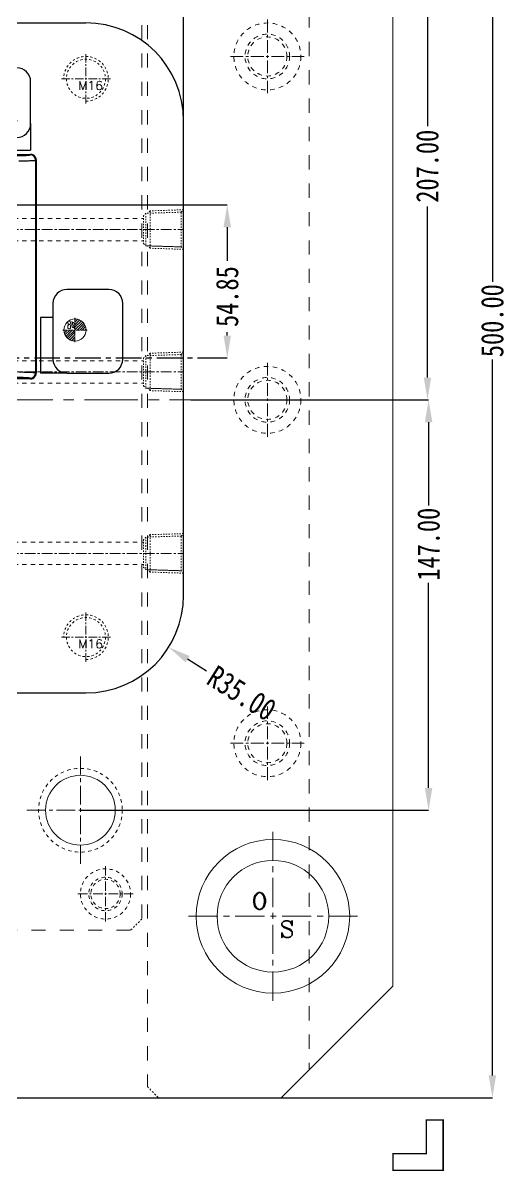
# Model space of a CAD drawing. Header units: millimetres. Extents: x 1188 to 10032, y -1727 to 798.
# Drawn here: x 1877.1 to 2050.6, y -1017.4 to -606.1 of the extents above; entities that cross this region are included whole.
import ezdxf
from ezdxf.enums import TextEntityAlignment as Align

# ---------------------------------------------------------------- set-up
doc = ezdxf.new("R2010")
doc.units = ezdxf.units.MM
doc.header["$LTSCALE"] = 16.335
doc.header["$PDMODE"] = 3
doc.header["$PDSIZE"] = 0.3125
doc.linetypes.add('CENTER', pattern=[0.6, 0.375, -0.075, 0.075, -0.075])
doc.linetypes.add('HIDDEN', pattern=[0.2, 0.1, -0.1])
doc.layers.get('0').update_dxf_attribs({"linetype": 'CONTINUOUS'})
doc.layers.get('Defpoints').update_dxf_attribs({"linetype": 'CONTINUOUS'})
for name, color, linetype, lineweight in [('cool', 153, 'HIDDEN', 9), ('epin', 13, 'CONTINUOUS', 9), ('moldbase', 7, 'CONTINUOUS', 20), ('screw', 33, 'CONTINUOUS', 13)]:
    doc.layers.add(name, color=color, linetype=linetype, lineweight=lineweight)
doc.styles.add('ROMANC', font='romanc.shx', dxfattribs={"bigfont": 'gbcbig.shx'})
doc.styles.get("Standard").update_dxf_attribs({"font": 'txt', "width": 0.8})
doc.styles.add('TXT', font='txt.shx', dxfattribs={"bigfont": 'gbcbig.shx'})
doc.styles.add('TXT05', font='txt.shx', dxfattribs={"width": 0.5, "bigfont": 'gbcbig.shx'})
doc.dimstyles.new('11', dxfattribs={"dimtxt": 8, "dimasz": 8, "dimexe": 0, "dimexo": 0, "dimgap": 0, "dimtad": 0, "dimzin": 0, "dimdsep": 46, "dimtxsty": 'Standard', "dimcen": 0, "dimclrd": 4, "dimclre": 4, "dimclrt": 6, "dimazin": 0, "dimtfac": 1, "dimtofl": 0, "dimtmove": 0, "dimatfit": 3, "dimfxl": 0, "dimtolj": 1, "dimtzin": 0, "dimarcsym": 0})

# ---------------------------------------------------------------- blocks, each defined once
blk = doc.blocks.new('*D80')
at = {"color": 4, "lineweight": -2, "transparency": 16777216}
for p, q in [((1969.71, -491.14), (2045.35, -491.14)), ((2045.35, -499.14), (2045.35, -698.92)), ((2045.35, -983.14), (2045.35, -726.66)), ((1969.71, -991.14), (2045.35, -991.14))]:
    blk.add_line(p, q, dxfattribs=at)
at = {"color": 4, "transparency": 16777216}
for points in [[(2044.02, -499.14), (2046.68, -499.14), (2045.35, -491.14)], [(2044.02, -983.14), (2046.68, -983.14), (2045.35, -991.14)]]:
    blk.add_solid(points, dxfattribs=at)
at = {"layer": 'Defpoints', "color": 0, "transparency": 16777216}
for p in [(1969.71, -491.14), (1969.71, -991.14), (2045.35, -991.14)]:
    blk.add_point(p, dxfattribs=at)
at = {"color": 6, "transparency": 16777216, "insert": (2045.35, -712.79), "char_height": 8, "attachment_point": 5, "rotation": 90}
blk.add_mtext('\\A1;500.00', dxfattribs=at)
blk = doc.blocks.new('*D84')
at = {"color": 4, "lineweight": -2, "transparency": 16777216}
for p, q in [((1901.88, -534.14), (2022.08, -534.14)), ((2022.08, -542.14), (2022.08, -643.06)), ((2022.08, -733.14), (2022.08, -671.86)), ((1937.33, -741.14), (2022.08, -741.14))]:
    blk.add_line(p, q, dxfattribs=at)
at = {"color": 4, "transparency": 16777216}
for points in [[(2020.75, -542.14), (2023.42, -542.14), (2022.08, -534.14)], [(2020.75, -733.14), (2023.42, -733.14), (2022.08, -741.14)]]:
    blk.add_solid(points, dxfattribs=at)
at = {"layer": 'Defpoints', "color": 0, "transparency": 16777216}
for p in [(1901.88, -534.14), (1937.33, -741.14), (2022.08, -741.14)]:
    blk.add_point(p, dxfattribs=at)
at = {"color": 6, "transparency": 16777216, "insert": (2022.08, -657.46), "char_height": 8, "attachment_point": 5, "rotation": 90}
blk.add_mtext('\\A1;207.00', dxfattribs=at)
blk = doc.blocks.new('*D85')
at = {"color": 4, "lineweight": -2, "transparency": 16777216}
for p, q in [((1937.33, -741.14), (2022.49, -741.14)), ((2022.49, -749.14), (2022.49, -778.99)), ((2022.49, -880.14), (2022.49, -806.72)), ((1897.71, -888.14), (2022.49, -888.14))]:
    blk.add_line(p, q, dxfattribs=at)
at = {"color": 4, "transparency": 16777216}
for points in [[(2021.16, -749.14), (2023.83, -749.14), (2022.49, -741.14)], [(2021.16, -880.14), (2023.83, -880.14), (2022.49, -888.14)]]:
    blk.add_solid(points, dxfattribs=at)
at = {"layer": 'Defpoints', "color": 0, "transparency": 16777216}
for p in [(1937.33, -741.14), (1897.71, -888.14), (2022.49, -888.14)]:
    blk.add_point(p, dxfattribs=at)
at = {"color": 6, "transparency": 16777216, "insert": (2022.49, -792.86), "char_height": 8, "attachment_point": 5, "rotation": 90}
blk.add_mtext('\\A1;147.00', dxfattribs=at)
blk = doc.blocks.new('*D107')
at = {"color": 4, "lineweight": -2, "transparency": 16777216}
for p, q in [((1554.71, -646.14), (1554.71, -588.75)), ((1562.71, -588.75), (1745.38, -588.75)), ((1926.71, -588.75), (1774.18, -588.75)), ((1934.71, -646.14), (1934.71, -588.75))]:
    blk.add_line(p, q, dxfattribs=at)
at = {"color": 4, "transparency": 16777216}
for points in [[(1562.71, -587.41), (1562.71, -590.08), (1554.71, -588.75)], [(1926.71, -587.41), (1926.71, -590.08), (1934.71, -588.75)]]:
    blk.add_solid(points, dxfattribs=at)
at = {"layer": 'Defpoints', "color": 0, "transparency": 16777216}
for p in [(1554.71, -588.75), (1554.71, -646.14), (1934.71, -646.14)]:
    blk.add_point(p, dxfattribs=at)
at = {"color": 6, "transparency": 16777216, "insert": (1759.78, -588.75), "char_height": 8, "attachment_point": 5}
blk.add_mtext('\\A1;380.00', dxfattribs=at)
blk = doc.blocks.new('screw_m16_g')
at = {"layer": 'screw', "color": 1, "linetype": 'CENTER', "ltscale": 0.497582}
for p, q in [((0, -8.8), (0, 8.8)), ((-8.8, 0), (8.8, 0))]:
    blk.add_line(p, q, dxfattribs=at)
at = {"layer": 'screw', "color": 33, "linetype": 'HIDDEN', "ltscale": 0.497582}
blk.add_circle((0, 0), 7, dxfattribs=at)
at = {"layer": 'screw', "color": 92, "linetype": 'HIDDEN', "ltscale": 0.497582}
blk.add_arc((0, 0), 8, 270, 180, dxfattribs=at)
at = {"layer": 'screw', "color": 6, "style": 'TXT'}
blk.add_text('M16', height=3.2, dxfattribs=at).set_placement((-2.72, -4))
blk = doc.blocks.new('cool_jt_f12')
at = {"layer": 'cool', "ltscale": 0.3}
for p, q in [((0, 7.0785), (0.856, 6.2225)), ((0, 7.0785), (12, 6.7035)), ((0.856, 6.2225), (0.856, -6.2225)), ((13.5, 5.827375), (0.856, 6.2225)), ((0.856, 6.2225), (13.5, 5.827375)), ((12, 6.7035), (12.856, 5.8475)), ((12, 6.7035), (12, -6.7035)), ((14.327375, 5), (13.5, 5.827375)), ((13.5, -5.827375), (13.5, 5.827375)), ((14.327375, -5), (14.327375, 5)), ((0.856, -6.2225), (0, -7.0785)), ((0, -7.0785), (12, -6.7035)), ((0.856, -6.2225), (13.5, -5.827375)), ((12, -6.7035), (12.856, -5.8475)), ((13.5, -5.827375), (14.327375, -5))]:
    blk.add_line(p, q, dxfattribs=at)
blk = doc.blocks.new('2')
at = {"layer": 'cool', "ltscale": 0.932966}
for p, q in [((1569.04, -797.14), (1920.38, -797.14)), ((1569.04, -805.14), (1920.38, -805.14))]:
    blk.add_line(p, q, dxfattribs=at)
at = {"layer": 'cool', "color": 1, "linetype": 'CENTER', "ltscale": 0.621977}
blk.add_line((1554.71, -801.14), (1934.71, -801.14), dxfattribs=at)
at = {"layer": 'cool', "ltscale": 0.932966}
blk.add_blockref('cool_jt_f12', (1554.71, -801.14), dxfattribs=at)
at = {"layer": 'cool', "ltscale": 0.932966, "rotation": 180}
blk.add_blockref('cool_jt_f12', (1934.71, -801.14), dxfattribs=at)
blk = doc.blocks.new('*D121')
at = {"color": 4, "lineweight": -2, "transparency": 16777216}
blk.add_line((1942.88, -838.29), (1936.11, -834.03), dxfattribs=at)
at = {"color": 4, "transparency": 16777216}
blk.add_solid([(1936.82, -832.9), (1935.4, -835.16), (1929.34, -829.77)], dxfattribs=at)
at = {"layer": 'Defpoints', "color": 0, "transparency": 16777216}
for p in [(1899.71, -811.14), (1929.34, -829.77)]:
    blk.add_point(p, dxfattribs=at)
at = {"color": 6, "transparency": 16777216, "insert": (1955.52, -846.24), "char_height": 8, "attachment_point": 5, "rotation": 327.8352}
blk.add_mtext('\\A1;R35.00', dxfattribs=at)
blk = doc.blocks.new('*D126')
at = {"color": 4, "lineweight": -2, "transparency": 16777216}
for p, q in [((1829.13, -671.29), (1950.34, -671.29)), ((1950.34, -679.29), (1950.34, -691.35)), ((1950.34, -718.14), (1950.34, -716.95)), ((1942.2, -726.14), (1950.34, -726.14))]:
    blk.add_line(p, q, dxfattribs=at)
at = {"color": 4, "transparency": 16777216}
for points in [[(1949.01, -679.29), (1951.67, -679.29), (1950.34, -671.29)], [(1949.01, -718.14), (1951.67, -718.14), (1950.34, -726.14)]]:
    blk.add_solid(points, dxfattribs=at)
at = {"layer": 'Defpoints', "color": 0, "transparency": 16777216}
for p in [(1829.13, -671.29), (1942.2, -726.14), (1950.34, -726.14)]:
    blk.add_point(p, dxfattribs=at)
at = {"color": 6, "transparency": 16777216, "insert": (1950.34, -704.15), "char_height": 8, "attachment_point": 5, "rotation": 90}
blk.add_mtext('\\A1;54.85', dxfattribs=at)
blk = doc.blocks.new('epin_ejp_10')
at = {"layer": 'epin'}
h = blk.add_hatch(dxfattribs=at)
h.set_pattern_fill('_ANSI31', color=123, scale=0.25, angle=90, style=0)
h.set_pattern_definition([(135, (-1645.23396, 6741.0989), (-0.56126601, -0.56126601), [])])
h.paths.add_polyline_path([(0, 5, 0.414214), (-5, 0), (0, 0)])
h.paths.add_polyline_path([(5, 0), (0, 0), (0, -5, 0.414214)])
at = {"layer": 'epin', "color": 1, "linetype": 'CENTER', "ltscale": 0.219913}
for p, q in [((0, -5.5), (0, 5.5)), ((-5.5, 0), (5.5, 0))]:
    blk.add_line(p, q, dxfattribs=at)
at = {"layer": 'epin'}
blk.add_circle((0, 0), 5, dxfattribs=at)
at = {"layer": 'epin', "color": 6, "style": 'TXT05', "width": 0.5}
blk.add_text('%%c10', height=3.5, dxfattribs=at).set_placement((0.2, 0.5))
blk = doc.blocks.new('epin_ejp_8')
at = {"layer": 'epin'}
h = blk.add_hatch(dxfattribs=at)
h.set_pattern_fill('_ANSI31', color=123, scale=0.2, angle=90, style=0)
h.set_pattern_definition([(135, (-1734.7099, 741.14124), (-0.4490128, -0.4490128), [])])
h.paths.add_polyline_path([(0, 4, 0.414214), (-4, 0), (0, 0)])
h.paths.add_polyline_path([(4, 0), (0, 0), (0, -4, 0.414214)])
at = {"layer": 'epin', "color": 1, "linetype": 'CENTER', "ltscale": 0.248791}
for p, q in [((0, -4.4), (0, 4.4)), ((-4.4, 0), (4.4, 0))]:
    blk.add_line(p, q, dxfattribs=at)
at = {"layer": 'epin'}
blk.add_circle((0, 0), 4, dxfattribs=at)
at = {"layer": 'epin', "color": 6, "style": 'TXT05', "width": 0.5}
blk.add_text('%%c8', height=2.8, dxfattribs=at).set_placement((1.33, 1.8), align=Align.MIDDLE)
blk = doc.blocks.new('5')
at = {"layer": 'epin', "xscale": -1}
for p in [(1815.77, -641.14), (1870.77, -641.14), (1699.71, -695.14), (1895.77, -716.14), (1824.71, -746.14), (1769.71, -755.14), (1716.71, -769.14)]:
    blk.add_blockref('epin_ejp_8', p, dxfattribs=at)
at = {"layer": 'epin'}
for name, p in [('epin_ejp_8', (1844.71, -665.14)), ('epin_ejp_8', (1601.71, -695.14)), ('epin_ejp_8', (1837.71, -711.14)), ('epin_ejp_10', (1744.71, -841.14))]:
    blk.add_blockref(name, p, dxfattribs=at)
at = {"layer": 'epin', "rotation": 180}
blk.add_blockref('epin_ejp_8', (1626.71, -781.14), dxfattribs=at)

msp = doc.modelspace()

# ---------------------------------------------------------------- linework, layer by layer
for p, q in [((1589.71, -606.141), (1899.71, -606.141)), ((1879.885, -642.203), (1879.885, -627.203)), ((1934.71, -811.141), (1934.71, -641.141)), ((1879.885, -642.203), (1879.885, -651.703)), ((1907.892, -701.596), (1892.892, -701.596)), ((1912.892, -726.596), (1912.892, -706.596)), ((1887.892, -711.596), (1883.392, -711.596)), ((1892.892, -731.596), (1883.392, -731.596)), ((1892.892, -731.596), (1907.892, -731.596)), ((1589.71, -846.141), (1899.71, -846.141)), ((1499.71, -991.141), (1969.71, -991.141))]:
    msp.add_line(p, q)
at = {"color": 7, "linetype": 'Continuous'}
for p, q in [((1803.5, -653.203), (1879.885, -653.203)), ((1859.885, -651.703), (1879.885, -651.703)), ((1879.706, -653.382), (1879.885, -653.203)), ((1881.892, -655.21), (1881.714, -655.389)), ((1881.714, -731.417), (1881.714, -655.389)), ((1881.892, -655.21), (1881.892, -731.596)), ((1887.892, -706.596), (1887.892, -726.596)), ((1883.392, -711.596), (1883.392, -731.596)), ((1881.714, -731.417), (1881.892, -731.596)), ((1879.885, -733.603), (1794.206, -733.603)), ((1879.885, -733.603), (1879.706, -733.424))]:
    msp.add_line(p, q, dxfattribs=at)
at = {"color": 1, "linetype": 'CENTER', "ltscale": 1.492746}
msp.add_line((1544.71, -726.141), (1944.71, -726.141), dxfattribs=at)
for centre, radius, start, end in [((1899.71, -641.141), 35, 360, 90), ((1874.885, -627.203), 5, 0, 90), ((1874.885, -642.203), 5, 270, 0), ((1892.892, -706.596), 5, 90, 180), ((1907.892, -706.596), 5, 0, 90), ((1892.892, -726.596), 5, 180, 270), ((1907.892, -726.596), 5, 270, 0), ((1899.71, -811.141), 35, 270, 0)]:
    msp.add_arc(centre, radius, start, end)
at = {"color": 7, "linetype": 'Continuous'}
for centre, radius, start, end in [((1879.7, -655.395), 2.014, 0.18561, 89.81439), ((1879.886, -655.209), 2.006, 359.97412, 90.02588), ((1879.7, -731.411), 2.014, 270.18561, 359.81439), ((1879.886, -731.597), 2.006, 269.97412, 0.02588)]:
    msp.add_arc(centre, radius, start, end, dxfattribs=at)
for points, knots in [([(1874.187, -653.656), (1874.534, -653.656), (1875.217, -653.653), (1876.21, -653.638), (1877.131, -653.614), (1877.946, -653.581), (1878.546, -653.547), (1878.95, -653.514), (1879.192, -653.49), (1879.388, -653.466), (1879.538, -653.441), (1879.639, -653.415), (1879.693, -653.396), (1879.707, -653.382)], [0, 0, 0, 0, 0.1882952, 0.3698346, 0.5381023, 0.6871779, 0.8116, 0.8632235, 0.9071381, 0.9429165, 0.9703468, 0.9893246, 1, 1, 1, 1]), ([(1881.714, -655.389), (1881.697, -655.401), (1881.639, -655.418), (1881.531, -655.441), (1881.371, -655.462), (1881.163, -655.484), (1880.908, -655.506), (1880.478, -655.535), (1879.837, -655.567), (1878.957, -655.6), (1877.948, -655.626), (1876.836, -655.646), (1876.064, -655.655), (1875.665, -655.658)], [0, 0, 0, 0, 0.0103973, 0.0288339, 0.0553596, 0.0898691, 0.1322181, 0.1821492, 0.3031754, 0.4497034, 0.6178458, 0.8029138, 1, 1, 1, 1]), ([(1875.665, -731.148), (1876.064, -731.151), (1876.836, -731.16), (1877.948, -731.18), (1878.957, -731.206), (1879.837, -731.239), (1880.478, -731.271), (1880.908, -731.3), (1881.163, -731.322), (1881.371, -731.344), (1881.531, -731.365), (1881.639, -731.388), (1881.697, -731.405), (1881.714, -731.417)], [0, 0, 0, 0, 0.1970862, 0.3821542, 0.5502966, 0.6968246, 0.8178508, 0.8677819, 0.9101309, 0.9446404, 0.9711661, 0.9896027, 1, 1, 1, 1]), ([(1879.707, -733.424), (1879.693, -733.41), (1879.639, -733.391), (1879.538, -733.365), (1879.388, -733.34), (1879.192, -733.315), (1878.95, -733.292), (1878.546, -733.259), (1877.946, -733.225), (1877.131, -733.192), (1876.21, -733.168), (1875.217, -733.153), (1874.534, -733.15), (1874.187, -733.15)], [0, 0, 0, 0, 0.0106754, 0.0296532, 0.0570835, 0.0928619, 0.1367765, 0.1884, 0.3128221, 0.4618977, 0.6301654, 0.8117048, 1, 1, 1, 1])]:
    msp.add_open_spline(points, degree=3, knots=knots, dxfattribs=at)
at = {"layer": 'moldbase', "color": 8, "linetype": 'HIDDEN', "ltscale": 3.109887}
for p, q in [((1919.71, -495.141), (1919.71, -927.141)), ((1921.71, -495.141), (1921.71, -987.141)), ((1979.71, -501.141), (1979.71, -981.141)), ((1915.71, -931.141), (1553.71, -931.141))]:
    msp.add_line(p, q, dxfattribs=at)
at = {"layer": 'moldbase'}
for p, q in [((2009.71, -531.141), (2009.71, -951.141)), ((2009.71, -951.141), (1969.71, -991.141))]:
    msp.add_line(p, q, dxfattribs=at)
at = {"layer": 'moldbase', "color": 1, "linetype": 'CENTER', "ltscale": 0.746373}
for p, q in [((1964.71, -604.941), (1964.71, -631.341)), ((1951.51, -618.141), (1977.91, -618.141)), ((1964.71, -754.341), (1964.71, -727.941)), ((1951.51, -741.141), (1977.91, -741.141)), ((1964.71, -877.341), (1964.71, -850.941)), ((1951.51, -864.141), (1977.91, -864.141))]:
    msp.add_line(p, q, dxfattribs=at)
at = {"layer": 'moldbase', "color": 1, "linetype": 'CENTER', "ltscale": 3.109887}
msp.add_line((2009.71, -741.141), (1459.71, -741.141), dxfattribs=at)
at = {"layer": 'moldbase', "color": 1, "linetype": 'CENTER', "ltscale": 1.08846}
for p, q in [((1897.71, -907.391), (1897.71, -868.891)), ((1878.46, -888.141), (1916.96, -888.141))]:
    msp.add_line(p, q, dxfattribs=at)
at = {"layer": 'moldbase', "color": 1, "linetype": 'CENTER', "ltscale": 1.710438}
for p, q in [((1966.71, -956.391), (1966.71, -895.891)), ((1936.46, -926.141), (1996.96, -926.141))]:
    msp.add_line(p, q, dxfattribs=at)
at = {"layer": 'moldbase', "color": 1, "linetype": 'CENTER', "ltscale": 0.55978}
for p, q in [((1906.71, -928.041), (1906.71, -908.241)), ((1896.81, -918.141), (1916.61, -918.141))]:
    msp.add_line(p, q, dxfattribs=at)
at = {"layer": 'moldbase', "color": 8, "linetype": 'HIDDEN', "ltscale": 0.373186}
for p, q in [((1919.71, -927.141), (1915.71, -931.141)), ((1921.71, -987.141), (1925.71, -991.141))]:
    msp.add_line(p, q, dxfattribs=at)
at = {"layer": 'moldbase', "const_width": 0.5}
msp.add_lwpolyline([(2009.71, -1011.141), (2021.71, -1011.141), (2021.71, -999.141), (2027.71, -999.141), (2027.71, -1017.141), (2009.71, -1017.141), (2009.71, -1011.141)], dxfattribs=at)
at = {"layer": 'moldbase', "color": 8, "linetype": 'HIDDEN', "ltscale": 0.995164}
for centre, radius in [((1964.71, -618.141), 12), ((1964.71, -618.141), 8), ((1964.71, -618.141), 7), ((1964.71, -741.141), 12), ((1964.71, -741.141), 8), ((1964.71, -741.141), 7), ((1964.71, -864.141), 12), ((1964.71, -864.141), 8), ((1964.71, -864.141), 7)]:
    msp.add_circle(centre, radius, dxfattribs=at)
at = {"layer": 'moldbase', "color": 8, "linetype": 'HIDDEN', "ltscale": 0.746373}
for centre, radius in [((1897.71, -888.141), 15), ((1906.71, -918.141), 9), ((1906.71, -918.141), 6), ((1906.71, -918.141), 5.25)]:
    msp.add_circle(centre, radius, dxfattribs=at)
at = {"layer": 'moldbase'}
for centre, radius in [((1897.71, -888.141), 12.5), ((1966.71, -926.141), 27.5), ((1966.71, -926.141), 20)]:
    msp.add_circle(centre, radius, dxfattribs=at)

# ---------------------------------------------------------------- block references
for name, p in [('5', (0, 0)), ('2', (0, 121)), ('2', (0, 70)), ('2', (0, 5))]:
    msp.add_blockref(name, p)
at = {"layer": 'screw'}
for p in [(1899.71, -626.141), (1899.71, -826.141)]:
    msp.add_blockref('screw_m16_g', p, dxfattribs=at)

# ---------------------------------------------------------------- texts
at = {"layer": 'moldbase', "style": 'ROMANC'}
for s, p in [('O', (1959.101, -923.669)), ('S', (1969.182, -933.75))]:
    msp.add_text(s, height=6, dxfattribs=at).set_placement(p)

# ---------------------------------------------------------------- dimensions: what is measured, and where the dimension line sits
for base, p1, p2, picture, middle in [((2045.351, -991.141), (1969.71, -491.141), (1969.71, -991.141), '*D80', (2045.351, -712.791)), ((2022.083, -741.141), (1901.88, -534.141), (1937.335, -741.141), '*D84', (2022.083, -657.456)), ((1950.339, -726.141), (1829.13, -671.293), (1942.201, -726.141), '*D126', (1950.339, -704.15)), ((2022.495, -888.141), (1937.335, -741.141), (1897.71, -888.141), '*D85', (2022.495, -792.858))]:
    dim = msp.add_linear_dim(base=base, p1=p1, p2=p2, angle=90, dimstyle='11')
    dim.commit()
    dim.dimension.update_dxf_attribs({"geometry": picture, "text_midpoint": middle, "dimtype": 160})
dim = msp.add_linear_dim(base=(1554.71, -588.745), p1=(1934.71, -646.141), p2=(1554.71, -646.141), dimstyle='11')
dim.commit()
dim.dimension.update_dxf_attribs({"geometry": '*D107', "text_midpoint": (1759.775, -588.745), "dimtype": 160})
dim = msp.add_radius_dim(center=(1899.71, -811.141), mpoint=(1929.338, -829.774), dimstyle='11')
dim.commit()
dim.dimension.update_dxf_attribs({"geometry": '*D121', "text_midpoint": (1955.524, -846.241)})

doc.saveas('drawing.dxf')
